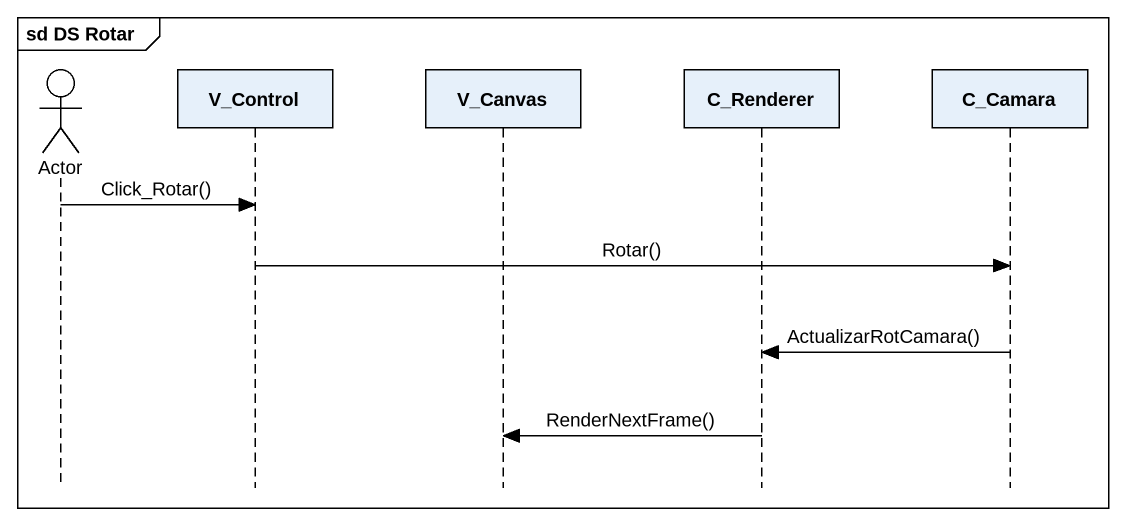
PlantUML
@startuml
mainframe sd DS Rotar
hide footbox
actor "Actor" as Actor_
participant V_Control
participant V_Canvas
participant C_Renderer
participant C_Camara

Actor_ -> V_Control : Click_Rotar()
V_Control -> C_Camara : Rotar()
C_Camara -> C_Renderer : ActualizarRotCamara()
C_Renderer -> V_Canvas : RenderNextFrame()
@enduml
